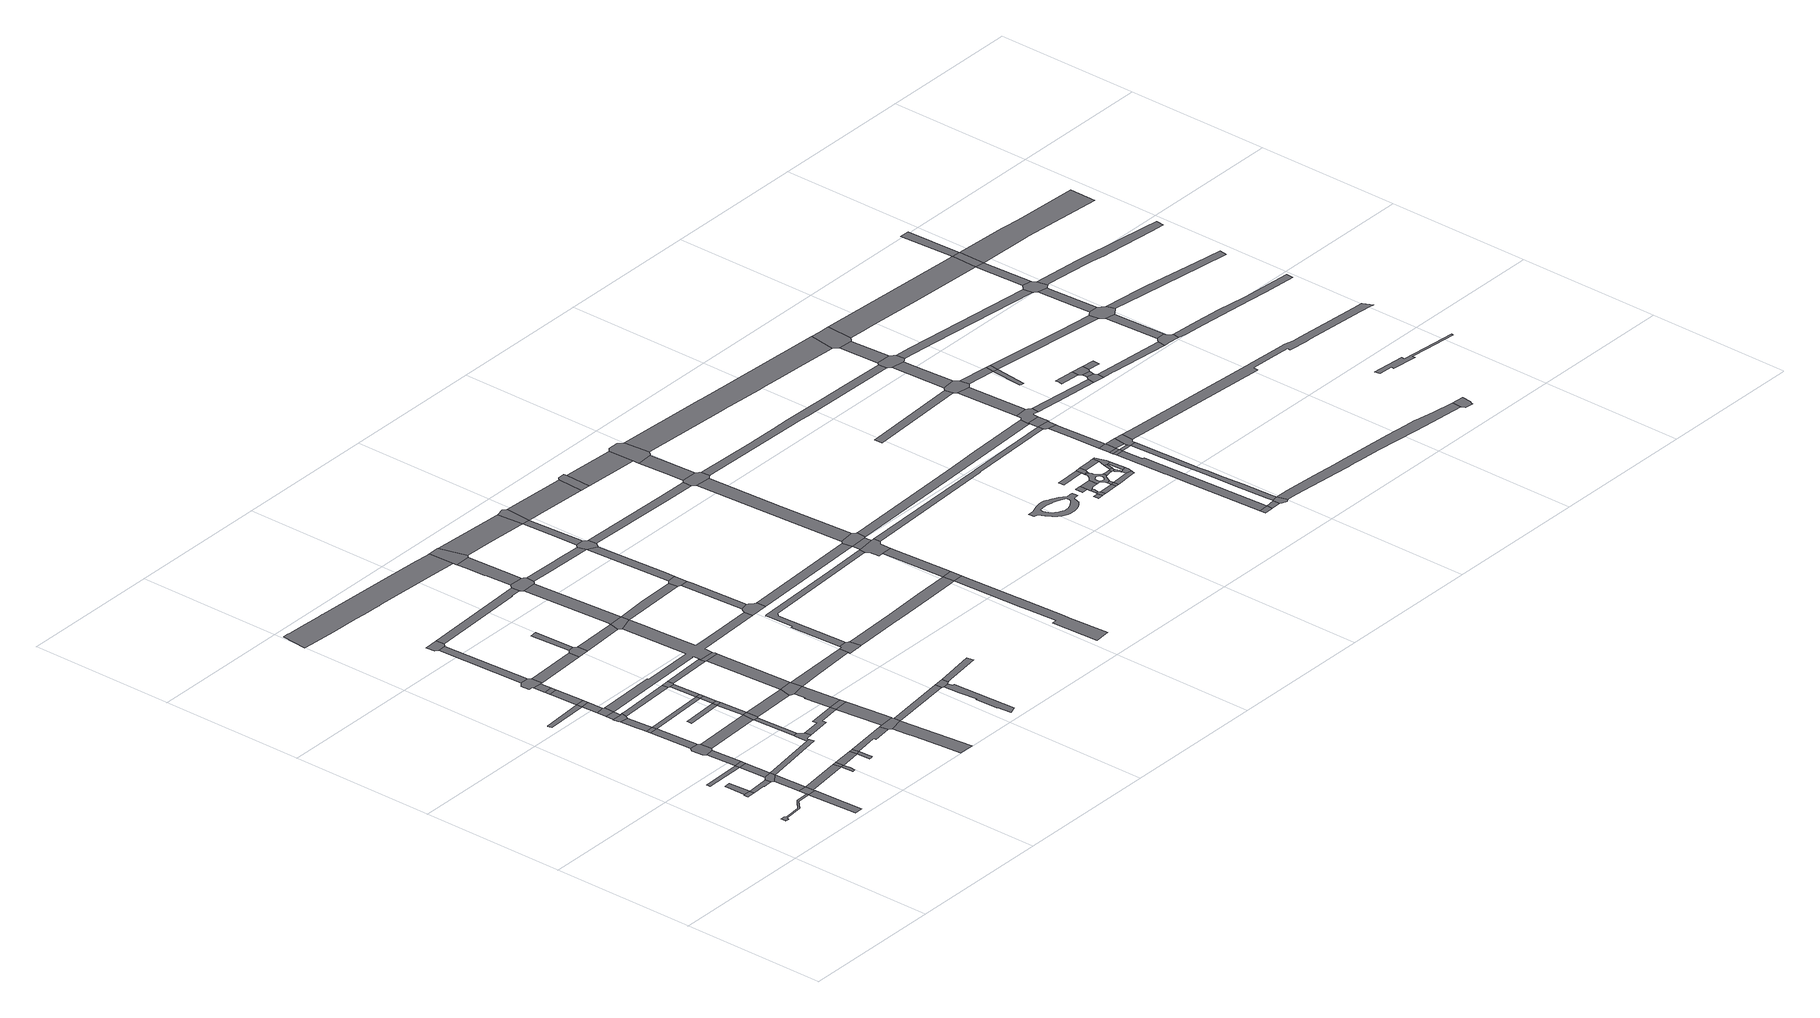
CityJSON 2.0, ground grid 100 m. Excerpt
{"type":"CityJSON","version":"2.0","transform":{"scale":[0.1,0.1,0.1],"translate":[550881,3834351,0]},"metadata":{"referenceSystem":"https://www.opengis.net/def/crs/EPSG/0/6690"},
"CityObjects":{
"road1":{"type":"Road","attributes":{"RoadStructureAttribute.sectionType":"1"},"geometry":[{"type":"MultiSurface","lod":"1","boundaries":[[[0,1,2,3,4,5,6,7,8,9,10,11,12,13,14,15]]]}]},
"road2":{"type":"Road","geometry":[{"type":"MultiSurface","lod":"1","boundaries":[[[16,17,18,19,20]]]}]},
"road3":{"type":"Road","geometry":[{"type":"MultiSurface","lod":"1","boundaries":[[[21,22,23,24,25,26,27,16,20]]]}]},
"road4":{"type":"Road","attributes":{"RoadStructureAttribute.sectionType":"1"},"geometry":[{"type":"MultiSurface","lod":"1","boundaries":[[[28,29,20,19,30,31,32,33,34]]]}]},
"road5":{"type":"Road","attributes":{"RoadStructureAttribute.sectionType":"1"},"geometry":[{"type":"MultiSurface","lod":"1","boundaries":[[[35,36,37,15,38,39]]]}]},
"road6":{"type":"Road","attributes":{"RoadStructureAttribute.sectionType":"1"},"geometry":[{"type":"MultiSurface","lod":"1","boundaries":[[[40,41,42,43,44]]]}]},
"road7":{"type":"Road","geometry":[{"type":"MultiSurface","lod":"1","boundaries":[[[45,46,47,0,15,37,48]]]}]},
"road8":{"type":"Road","attributes":{"RoadStructureAttribute.sectionType":"1"},"geometry":[{"type":"MultiSurface","lod":"1","boundaries":[[[49,50,46,45]]]}]},
"road9":{"type":"Road","geometry":[{"type":"MultiSurface","lod":"1","boundaries":[[[51,52,53,28,34,54,50,49]]]}]},
"road10":{"type":"Road","attributes":{"RoadStructureAttribute.sectionType":"1"},"geometry":[{"type":"MultiSurface","lod":"1","boundaries":[[[55,56,57,44,52,51]]]}]},
"road11":{"type":"Road","geometry":[{"type":"MultiSurface","lod":"1","boundaries":[[[58,40,44,57]]]}]},
"road12":{"type":"Road","attributes":{"RoadStructureAttribute.sectionType":"1"},"geometry":[{"type":"MultiSurface","lod":"1","boundaries":[[[59,60,61,40,58]]]}]},
"road13":{"type":"Road","attributes":{"RoadStructureAttribute.sectionType":"1"},"geometry":[{"type":"MultiSurface","lod":"1","boundaries":[[[62,45,48,63,64]]]}]},
"road14":{"type":"Road","geometry":[{"type":"MultiSurface","lod":"1","boundaries":[[[65,66,67,68,69,60,59,70,71,72,73,74]]]}]},
"road15":{"type":"Road","attributes":{"RoadStructureAttribute.sectionType":"1"},"geometry":[{"type":"MultiSurface","lod":"1","boundaries":[[[75,76,77,78,79,80]]]}]},
"road16":{"type":"Road","attributes":{"RoadStructureAttribute.sectionType":"1"},"geometry":[{"type":"MultiSurface","lod":"1","boundaries":[[[81,82,83,65,74]]]}]},
"road17":{"type":"Road","geometry":[{"type":"MultiSurface","lod":"1","boundaries":[[[84,85,83,82]]]}]},
"road18":{"type":"Road","attributes":{"RoadStructureAttribute.sectionType":"1"},"geometry":[{"type":"MultiSurface","lod":"1","boundaries":[[[86,87,88,85,84,89]]]}]},
"road19":{"type":"Road","attributes":{"RoadStructureAttribute.sectionType":"1"},"geometry":[{"type":"MultiSurface","lod":"1","boundaries":[[[90,91,92,93,51,49]]]}]},
"road20":{"type":"Road","geometry":[{"type":"MultiSurface","lod":"1","boundaries":[[[94,95,96,97,98,99,100,64]]]}]},
"road21":{"type":"Road","geometry":[{"type":"MultiSurface","lod":"1","boundaries":[[[101,102,103,104,105,106,107,86,89,108,109]]]}]},
"road22":{"type":"Road","attributes":{"RoadStructureAttribute.sectionType":"1"},"geometry":[{"type":"MultiSurface","lod":"1","boundaries":[[[110,111,112,113,103,102]]]}]},
"road23":{"type":"Road","geometry":[{"type":"MultiSurface","lod":"1","boundaries":[[[114,62,64,100]]]}]},
"road24":{"type":"Road","geometry":[{"type":"MultiSurface","lod":"1","boundaries":[[[115,116,112,111,117]]]}]},
"road25":{"type":"Road","attributes":{"RoadStructureAttribute.sectionType":"1"},"geometry":[{"type":"MultiSurface","lod":"1","boundaries":[[[118,80,119,116,115]]]}]},
"road26":{"type":"Road","geometry":[{"type":"MultiSurface","lod":"1","boundaries":[[[120,75,80,118]]]}]},
"road27":{"type":"Road","attributes":{"RoadStructureAttribute.sectionType":"1"},"geometry":[{"type":"MultiSurface","lod":"1","boundaries":[[[121,122,123,75,120]]]}]},
"road28":{"type":"Road","attributes":{"RoadStructureAttribute.sectionType":"1"},"geometry":[{"type":"MultiSurface","lod":"1","boundaries":[[[124,114,100,125,126]]]}]},
"road29":{"type":"Road","attributes":{"RoadStructureAttribute.sectionType":"1"},"geometry":[{"type":"MultiSurface","lod":"1","boundaries":[[[127,128,129,72,71,130,131]]]}]},
"road30":{"type":"Road","geometry":[{"type":"MultiSurface","lod":"1","boundaries":[[[132,133,122,121]]]}]},
"road31":{"type":"Road","attributes":{"RoadStructureAttribute.sectionType":"1"},"geometry":[{"type":"MultiSurface","lod":"1","boundaries":[[[134,133,132,135]]]}]},
"road32":{"type":"Road","geometry":[{"type":"MultiSurface","lod":"1","boundaries":[[[136,137,138,139,140,141,134,135,142,143]]]}]},
"road33":{"type":"Road","geometry":[{"type":"MultiSurface","lod":"1","boundaries":[[[144,145,146,147,148,149,150,126]]]}]},
"road34":{"type":"Road","attributes":{"RoadStructureAttribute.sectionType":"1"},"geometry":[{"type":"MultiSurface","lod":"1","boundaries":[[[151,84,82,152]]]}]},
"road35":{"type":"Road","geometry":[{"type":"MultiSurface","lod":"1","boundaries":[[[153,124,126,150,154]]]}]},
"road36":{"type":"Road","geometry":[{"type":"MultiSurface","lod":"1","boundaries":[[[155,156,157,158,159,160,161,93,92,162,163,164,165]]]}]},
"road37":{"type":"Road","attributes":{"RoadStructureAttribute.sectionType":"1"},"geometry":[{"type":"MultiSurface","lod":"1","boundaries":[[[166,167,101,109,168,169]]]}]},
"road38":{"type":"Road","attributes":{"RoadStructureAttribute.sectionType":"1"},"geometry":[{"type":"MultiSurface","lod":"1","boundaries":[[[170,171,172,173,174]]]}]},
"road39":{"type":"Road","attributes":{"RoadStructureAttribute.sectionType":"1"},"geometry":[{"type":"MultiSurface","lod":"1","boundaries":[[[175,176,138,137]]]}]},
"road40":{"type":"Road","attributes":{"RoadStructureAttribute.sectionType":"1"},"geometry":[{"type":"MultiSurface","lod":"1","boundaries":[[[177,178,158,157]]]}]},
"road41":{"type":"Road","geometry":[{"type":"MultiSurface","lod":"1","boundaries":[[[179,127,131,178,177,180]]]}]},
"road42":{"type":"Road","geometry":[{"type":"MultiSurface","lod":"1","boundaries":[[[181,182,183,176,175,184]]]}]},
"road43":{"type":"Road","attributes":{"RoadStructureAttribute.sectionType":"1"},"geometry":[{"type":"MultiSurface","lod":"1","boundaries":[[[185,153,154,186,187,188,189]]]}]},
"road44":{"type":"Road","attributes":{"RoadStructureAttribute.sectionType":"1"},"geometry":[{"type":"MultiSurface","lod":"1","boundaries":[[[190,174,127,179]]]}]},
"road45":{"type":"Road","attributes":{"RoadStructureAttribute.sectionType":"1"},"geometry":[{"type":"MultiSurface","lod":"1","boundaries":[[[191,143,142,192]]]}]},
"road46":{"type":"Road","geometry":[{"type":"MultiSurface","lod":"1","boundaries":[[[193,170,174,190]]]}]},
"road47":{"type":"Road","attributes":{"RoadStructureAttribute.sectionType":"1"},"geometry":[{"type":"MultiSurface","lod":"1","boundaries":[[[194,152,170,193]]]}]},
"road48":{"type":"Road","geometry":[{"type":"MultiSurface","lod":"1","boundaries":[[[195,151,152,194]]]}]},
"road49":{"type":"Road","attributes":{"RoadStructureAttribute.sectionType":"1"},"geometry":[{"type":"MultiSurface","lod":"1","boundaries":[[[196,197,198,165,164,199,200,201]]]}]},
"road50":{"type":"Road","attributes":{"RoadStructureAttribute.sectionType":"1"},"geometry":[{"type":"MultiSurface","lod":"1","boundaries":[[[202,203,204,151,195]]]}]},
"road51":{"type":"Road","geometry":[{"type":"MultiSurface","lod":"1","boundaries":[[[205,166,169,203,202,206]]]}]},
"road52":{"type":"Road","attributes":{"RoadStructureAttribute.sectionType":"1"},"geometry":[{"type":"MultiSurface","lod":"1","boundaries":[[[207,179,180,208]]]}]},
"road53":{"type":"Road","attributes":{"RoadStructureAttribute.sectionType":"1"},"geometry":[{"type":"MultiSurface","lod":"1","boundaries":[[[209,210,211,212,213,214,215]]]}]},
"road54":{"type":"Road","geometry":[{"type":"MultiSurface","lod":"1","boundaries":[[[216,217,185,189,210,209,218]]]}]},
"road55":{"type":"Road","geometry":[{"type":"MultiSurface","lod":"1","boundaries":[[[219,220,191,192,221,222]]]}]},
"road56":{"type":"Road","attributes":{"RoadStructureAttribute.sectionType":"1"},"geometry":[{"type":"MultiSurface","lod":"1","boundaries":[[[223,224,225,201,226,227,217,216]]]}]},
"road57":{"type":"Road","attributes":{"RoadStructureAttribute.sectionType":"1"},"geometry":[{"type":"MultiSurface","lod":"1","boundaries":[[[228,205,206,229]]]}]},
"road58":{"type":"Road","geometry":[{"type":"MultiSurface","lod":"1","boundaries":[[[230,196,201,225]]]}]},
"road59":{"type":"Road","geometry":[{"type":"MultiSurface","lod":"1","boundaries":[[[231,232,220,219]]]}]},
"road60":{"type":"Road","attributes":{"function":"3","RoadStructureAttribute.sectionType":"1"},"geometry":[{"type":"MultiSurface","lod":"1","boundaries":[[[233,234,235,236,237,238,239,240,241,242,243,244,245,246,247,248,249,250,251,252,253,254]]]}]},
"road61":{"type":"Road","attributes":{"RoadStructureAttribute.sectionType":"1"},"geometry":[{"type":"MultiSurface","lod":"1","boundaries":[[[255,256,257,258,259,196,230]]]}]},
"road62":{"type":"Road","geometry":[{"type":"MultiSurface","lod":"1","boundaries":[[[260,207,208,256,255]]]}]},
"road63":{"type":"Road","attributes":{"RoadStructureAttribute.sectionType":"1"},"geometry":[{"type":"MultiSurface","lod":"1","boundaries":[[[261,181,184,262,263,264,265]]]}]},
"road64":{"type":"Road","attributes":{"RoadStructureAttribute.sectionType":"1"},"geometry":[{"type":"MultiSurface","lod":"1","boundaries":[[[266,267,207,260]]]}]},
"road65":{"type":"Road","attributes":{"RoadStructureAttribute.sectionType":"1"},"geometry":[{"type":"MultiSurface","lod":"1","boundaries":[[[268,269,270,271,272,273,274,275,276,277,278,279,280,117,111,281,282,283,284,285,286,287,288,289,290,291,292,293,294]]]}]},
"road66":{"type":"Road","attributes":{"RoadStructureAttribute.sectionType":"1"},"geometry":[{"type":"MultiSurface","lod":"1","boundaries":[[[295,222,221,296]]]}]},
"road67":{"type":"Road","attributes":{"RoadStructureAttribute.sectionType":"1"},"geometry":[{"type":"MultiSurface","lod":"1","boundaries":[[[297,218,209,298]]]}]},
"road68":{"type":"Road","geometry":[{"type":"MultiSurface","lod":"1","boundaries":[[[299,228,229,300,267,266,301,302,288,287]]]}]},
"road69":{"type":"Road","attributes":{"RoadStructureAttribute.sectionType":"1"},"geometry":[{"type":"MultiSurface","lod":"1","boundaries":[[[303,304,305,260,255,306,307,308,309]]]}]},
"road70":{"type":"Road","geometry":[{"type":"MultiSurface","lod":"1","boundaries":[[[310,295,296,311,312,276,275]]]}]},
"road71":{"type":"Road","attributes":{"RoadStructureAttribute.sectionType":"1"},"geometry":[{"type":"MultiSurface","lod":"1","boundaries":[[[313,314,315,316,317,318,319,320,321,322,323]]]}]},
"road72":{"type":"Road","attributes":{"RoadStructureAttribute.sectionType":"1"},"geometry":[{"type":"MultiSurface","lod":"1","boundaries":[[[324,325,326,295,310]]]}]},
"road73":{"type":"Road","geometry":[{"type":"MultiSurface","lod":"1","boundaries":[[[327,297,298,328,316,315,329,330,331]]]}]},
"road74":{"type":"Road","geometry":[{"type":"MultiSurface","lod":"1","boundaries":[[[332,333,261,265,325,324,334,335,336,337,338,339]]]}]},
"road75":{"type":"Road","attributes":{"RoadStructureAttribute.sectionType":"1"},"geometry":[{"type":"MultiSurface","lod":"1","boundaries":[[[340,341,342,343,344,345,346,332,339]]]}]},
"road76":{"type":"Road","geometry":[{"type":"MultiSurface","lod":"1","boundaries":[[[347,348,349,350,351,303,309,352,353,354,355,356,357]]]}]},
"road77":{"type":"Road","attributes":{"RoadStructureAttribute.sectionType":"1"},"geometry":[{"type":"MultiSurface","lod":"1","boundaries":[[[358,359,360,327,331]]]}]},
"road78":{"type":"Road","attributes":{"RoadStructureAttribute.sectionType":"1"},"geometry":[{"type":"MultiSurface","lod":"1","boundaries":[[[361,362,310,275,363]]]}]},
"road79":{"type":"Road","geometry":[{"type":"MultiSurface","lod":"1","boundaries":[[[254,253,343,342,364,365,366]]]}]},
"road80":{"type":"Road","geometry":[{"type":"MultiSurface","lod":"1","boundaries":[[[367,368,369,370,371,372,294,293,373,374]]]}]},
"road81":{"type":"Road","attributes":{"RoadStructureAttribute.sectionType":"1"},"geometry":[{"type":"MultiSurface","lod":"1","boundaries":[[[375,376,377,378,337,336,379,380,381]]]}]},
"road82":{"type":"Road","attributes":{"RoadStructureAttribute.sectionType":"1"},"geometry":[{"type":"MultiSurface","lod":"1","boundaries":[[[382,383,384,370,369]]]}]},
"road83":{"type":"Road","geometry":[{"type":"MultiSurface","lod":"1","boundaries":[[[385,386,387,388,361,363,384,383]]]}]},
"road84":{"type":"Road","attributes":{"function":"3","RoadStructureAttribute.sectionType":"1"},"geometry":[{"type":"MultiSurface","lod":"1","boundaries":[[[389,365,364,390,391,392,393]]]}]},
"road85":{"type":"Road","attributes":{"RoadStructureAttribute.sectionType":"1"},"geometry":[{"type":"MultiSurface","lod":"1","boundaries":[[[380,386,385,394,395]]]}]},
"road86":{"type":"Road","geometry":[{"type":"MultiSurface","lod":"1","boundaries":[[[396,397,398,399,381,380,395,400,401]]]}]},
"road87":{"type":"Road","attributes":{"RoadStructureAttribute.sectionType":"1"},"geometry":[{"type":"MultiSurface","lod":"1","boundaries":[[[402,403,404,357,356,405,406,407,408,409,410,411,412,413,414]]]}]},
"road88":{"type":"Road","attributes":{"RoadStructureAttribute.sectionType":"1"},"geometry":[{"type":"MultiSurface","lod":"1","boundaries":[[[415,416,417,418,419,420,421,350,349,422,423,424]]]}]},
"road89":{"type":"Road","attributes":{"RoadStructureAttribute.sectionType":"1"},"geometry":[{"type":"MultiSurface","lod":"1","boundaries":[[[392,425,426,399,398,427]]]}]},
"road90":{"type":"Road","geometry":[{"type":"MultiSurface","lod":"1","boundaries":[[[428,429,393,392,427,430]]]}]},
"road91":{"type":"Road","attributes":{"RoadStructureAttribute.sectionType":"1"},"geometry":[{"type":"MultiSurface","lod":"1","boundaries":[[[431,374,373,432]]]}]},
"road92":{"type":"Road","attributes":{"RoadStructureAttribute.sectionType":"1"},"geometry":[{"type":"MultiSurface","lod":"1","boundaries":[[[433,434,435,436,437,414,438,439,440,441,442,443,444,445,446]]]}]},
"road93":{"type":"Road","attributes":{"function":"3","RoadStructureAttribute.sectionType":"1"},"geometry":[{"type":"MultiSurface","lod":"1","boundaries":[[[430,427,447,448,449,450]]]}]},
"road94":{"type":"Road","attributes":{"RoadStructureAttribute.sectionType":"1"},"geometry":[{"type":"MultiSurface","lod":"1","boundaries":[[[451,452,401,400,453,454,455]]]}]},
"road95":{"type":"Road","geometry":[{"type":"MultiSurface","lod":"1","boundaries":[[[456,402,414,437]]]}]},
"road96":{"type":"Road","attributes":{"RoadStructureAttribute.sectionType":"1"},"geometry":[{"type":"MultiSurface","lod":"1","boundaries":[[[457,458,459,402,456]]]}]},
"road97":{"type":"Road","geometry":[{"type":"MultiSurface","lod":"1","boundaries":[[[460,461,462,450,449,463,464]]]}]},
"road98":{"type":"Road","geometry":[{"type":"MultiSurface","lod":"1","boundaries":[[[465,466,467,468,415,424,469,470,471,472,458,457,473,474,475,476]]]}]},
"road99":{"type":"Road","attributes":{"RoadStructureAttribute.sectionType":"1"},"geometry":[{"type":"MultiSurface","lod":"1","boundaries":[[[477,478,479,480,467,466]]]}]},
"road100":{"type":"Road","geometry":[{"type":"MultiSurface","lod":"1","boundaries":[[[481,482,483,484,485,486,431,432,479,478,487,488,489]]]}]},
"road101":{"type":"Road","attributes":{"RoadStructureAttribute.sectionType":"1"},"geometry":[{"type":"MultiSurface","lod":"1","boundaries":[[[490,491,484,483,492,493]]]}]},
"road102":{"type":"Road","attributes":{"function":"3","RoadStructureAttribute.sectionType":"1"},"geometry":[{"type":"MultiSurface","lod":"1","boundaries":[[[494,464,463,495,496,497]]]}]},
"road103":{"type":"Road","geometry":[{"type":"MultiSurface","lod":"1","boundaries":[[[498,499,500,455,454,501,502,490,493,503,504,505,506,507,508,509]]]}]},
"road104":{"type":"Road","attributes":{"RoadStructureAttribute.sectionType":"1"},"geometry":[{"type":"MultiSurface","lod":"1","boundaries":[[[510,511,512,498,509]]]}]},
"road105":{"type":"Road","geometry":[{"type":"MultiSurface","lod":"1","boundaries":[[[513,514,497,496,515,511,510,516,517,518]]]}]},
"road106":{"type":"Road","geometry":[{"type":"MultiSurface","lod":"1","boundaries":[[[519,520,521,522,523,524,525,526,527,528,529,530,531,532,533,534,535,536,537,538,539,540,541,542,543,544,545,546,547,548,549,550,551,552,553,554,555],[556,557,558,559,560,561,562,563,564,565,566,567,568,569,570,571,572,573,574,575,576,577,578,579,580,581,582,583,584,585,586,587]]]}]},
"road107":{"type":"Road","attributes":{"RoadStructureAttribute.sectionType":"1"},"geometry":[{"type":"MultiSurface","lod":"1","boundaries":[[[588,589,590,465,476,591,592,593]]]}]},
"road108":{"type":"Road","attributes":{"RoadStructureAttribute.sectionType":"1"},"geometry":[{"type":"MultiSurface","lod":"1","boundaries":[[[594,595,596,597,598,489,488,599,600,601]]]}]},
"road109":{"type":"Road","geometry":[{"type":"MultiSurface","lod":"1","boundaries":[[[602,603,604,605]]]}]},
"road110":{"type":"Road","geometry":[{"type":"MultiSurface","lod":"1","boundaries":[[[606,607,608,609,610,611]]]}]},
"road111":{"type":"Road","geometry":[{"type":"MultiSurface","lod":"1","boundaries":[[[612,602,605,613,614,615]]]}]},
"road112":{"type":"Road","geometry":[{"type":"MultiSurface","lod":"1","boundaries":[[[616,617,618,612,615]]]}]},
"road113":{"type":"Road","geometry":[{"type":"MultiSurface","lod":"1","boundaries":[[[619,606,611,618,617,620,621,622]]]}]},
"road114":{"type":"Road","attributes":{"RoadStructureAttribute.sectionType":"1"},"geometry":[{"type":"MultiSurface","lod":"1","boundaries":[[[623,624,625,626,627,628,629,506,505,630,631,632,633]]]}]},
"road115":{"type":"Road","geometry":[{"type":"MultiSurface","lod":"1","boundaries":[[[634,635,614,613,636]]]}]},
"road116":{"type":"Road","geometry":[{"type":"MultiSurface","lod":"1","boundaries":[[[637,638,639,640]]]}]},
"road117":{"type":"Road","geometry":[{"type":"MultiSurface","lod":"1","boundaries":[[[641,634,636,642,643]]]}]},
"road118":{"type":"Road","geometry":[{"type":"MultiSurface","lod":"1","boundaries":[[[644,645,634,641]]]}]},
"road119":{"type":"Road","geometry":[{"type":"MultiSurface","lod":"1","boundaries":[[[646,647,648,649,619,622,650,651,652,653,654,645,644,655,656,657,658,659,660,661,662,663,664,665,666,667],[668,669,670,671,672,673,674,675,676,677,678,679,680,681,682,683,684,685,686,687,688,689,690,691,692,693,694,695,696,697,698,699,700,701,702,703,704,705,706,707,708,709,710]]]}]},
"road120":{"type":"Road","geometry":[{"type":"MultiSurface","lod":"1","boundaries":[[[711,646,667]]]}]},
"road121":{"type":"Road","attributes":{"function":"3","RoadStructureAttribute.sectionType":"1"},"geometry":[{"type":"MultiSurface","lod":"1","boundaries":[[[712,713,714,518,517,715,716,717,718,719,720,721,722,723]]]}]},
"road122":{"type":"Road","geometry":[{"type":"MultiSurface","lod":"1","boundaries":[[[724,637,640,646,711,725]]]}]},
"road123":{"type":"Road","geometry":[{"type":"MultiSurface","lod":"1","boundaries":[[[726,727,728,729]]]}]},
"road124":{"type":"Road","geometry":[{"type":"MultiSurface","lod":"1","boundaries":[[[730,731,641,643,732,733,734]]]}]},
"road125":{"type":"Road","geometry":[{"type":"MultiSurface","lod":"1","boundaries":[[[735,736,660,659,737,738]]]}]},
"road126":{"type":"Road","geometry":[{"type":"MultiSurface","lod":"1","boundaries":[[[739,740,735,738,741,742]]]}]},
"road127":{"type":"Road","geometry":[{"type":"MultiSurface","lod":"1","boundaries":[[[743,742,741,744,745,746,747]]]}]},
"road128":{"type":"Road","geometry":[{"type":"MultiSurface","lod":"1","boundaries":[[[748,749,724,725,750,751]]]}]},
"road129":{"type":"Road","attributes":{"RoadStructureAttribute.sectionType":"1"},"geometry":[{"type":"MultiSurface","lod":"1","boundaries":[[[752,753,726,729,754,755]]]}]},
"road130":{"type":"Road","geometry":[{"type":"MultiSurface","lod":"1","boundaries":[[[756,757,758,747,746,730,734]]]}]},
"road131":{"type":"Road","geometry":[{"type":"MultiSurface","lod":"1","boundaries":[[[759,760,740,739,761]]]}]},
"road132":{"type":"Road","geometry":[{"type":"MultiSurface","lod":"1","boundaries":[[[762,763,764,765,766,758,757]]]}]},
"road133":{"type":"Road","geometry":[{"type":"MultiSurface","lod":"1","boundaries":[[[767,768,769,748,751,759,761,763,762]]]}]},
"road134":{"type":"Road","geometry":[{"type":"MultiSurface","lod":"1","boundaries":[[[770,752,755,771,772,773,774]]]}]},
"road135":{"type":"Road","attributes":{"RoadStructureAttribute.sectionType":"1"},"geometry":[{"type":"MultiSurface","lod":"1","boundaries":[[[775,776,777,778,779,780,781,782,783,784,785,786,727,726]]]}]},
"road136":{"type":"Road","attributes":{"RoadStructureAttribute.sectionType":"1"},"geometry":[{"type":"MultiSurface","lod":"1","boundaries":[[[787,788,789,790]]]}]},
"road137":{"type":"Road","attributes":{"RoadStructureAttribute.sectionType":"1"},"geometry":[{"type":"MultiSurface","lod":"1","boundaries":[[[791,792,793,794,795,796,797,798,799,800,801,802,803,804,805,770,774]]]}]},
"road138":{"type":"Road","geometry":[{"type":"MultiSurface","lod":"1","boundaries":[[[806,807,808,781,780]]]}]},
"road139":{"type":"Road","attributes":{"RoadStructureAttribute.sectionType":"1"},"geometry":[{"type":"MultiSurface","lod":"1","boundaries":[[[809,810,807,806]]]}]},
"road140":{"type":"Road","geometry":[{"type":"MultiSurface","lod":"1","boundaries":[[[811,812,813,810,809,814]]]}]},
"road141":{"type":"Road","geometry":[{"type":"MultiSurface","lod":"1","boundaries":[[[815,816,817,806,780,818,819,820,799,821]]]}]},
"road142":{"type":"Road","attributes":{"RoadStructureAttribute.sectionType":"1"},"geometry":[{"type":"MultiSurface","lod":"1","boundaries":[[[822,823,824,812,811,825,826,827]]]}]},
"road143":{"type":"Road","attributes":{"RoadStructureAttribute.sectionType":"1"},"geometry":[{"type":"MultiSurface","lod":"1","boundaries":[[[814,809,828,829,830,831]]]}]},
"road144":{"type":"Road","geometry":[{"type":"MultiSurface","lod":"1","boundaries":[[[588,593,832,833,822,827,834,835,836,837,838]]]}]},
"road145":{"type":"Road","attributes":{"RoadStructureAttribute.sectionType":"1"},"geometry":[{"type":"MultiSurface","lod":"1","boundaries":[[[839,840,841,842,588,838]]]}]},
"road146":{"type":"Road","geometry":[{"type":"MultiSurface","lod":"1","boundaries":[[[831,830,821,799,798,843,844,845]]]}]},
"road147":{"type":"Road","geometry":[{"type":"MultiSurface","lod":"1","boundaries":[[[846,847,848,849,850,594,601,840,839,851,852,853,854]]]}]},
"road148":{"type":"Road","attributes":{"RoadStructureAttribute.sectionType":"1"},"geometry":[{"type":"MultiSurface","lod":"1","boundaries":[[[855,848,847,856]]]}]},
"road149":{"type":"Road","geometry":[{"type":"MultiSurface","lod":"1","boundaries":[[[857,858,859,787,790,855,856,860,861,862]]]}]},
"road150":{"type":"Road","attributes":{"RoadStructureAttribute.sectionType":"1"},"geometry":[{"type":"MultiSurface","lod":"1","boundaries":[[[863,859,858,864,865]]]}]},
"road151":{"type":"Road","geometry":[{"type":"MultiSurface","lod":"1","boundaries":[[[866,867,633,632,868,863,865,869,870,871,872,873,874,875]]]}]},
"road152":{"type":"Road","attributes":{"RoadStructureAttribute.sectionType":"1"},"geometry":[{"type":"MultiSurface","lod":"1","boundaries":[[[876,854,853,877,878,879]]]}]},
"road153":{"type":"Road","attributes":{"RoadStructureAttribute.sectionType":"1"},"geometry":[{"type":"MultiSurface","lod":"1","boundaries":[[[880,866,875,881]]]}]},
"road154":{"type":"Road","attributes":{"RoadStructureAttribute.sectionType":"1"},"geometry":[{"type":"MultiSurface","lod":"1","boundaries":[[[862,861,882,883,884,885]]]}]},
"road155":{"type":"Road","geometry":[{"type":"MultiSurface","lod":"1","boundaries":[[[884,886,887,888,889]]]}]},
"road156":{"type":"Road","geometry":[{"type":"MultiSurface","lod":"1","boundaries":[[[723,722,890,891,880,881,892,893,894,895,896]]]}]},
"road157":{"type":"Road","attributes":{"RoadStructureAttribute.sectionType":"1"},"geometry":[{"type":"MultiSurface","lod":"1","boundaries":[[[897,898,899,900,901,902,903,904,905,906,774,773,907,908,909,910,911,912,913,914,915,916]]]}]},
"road158":{"type":"Road","geometry":[{"type":"MultiSurface","lod":"1","boundaries":[[[885,884,889,917]]]}]},
"road159":{"type":"Road","attributes":{"RoadStructureAttribute.sectionType":"1"},"geometry":[{"type":"MultiSurface","lod":"1","boundaries":[[[918,919,920,921,922]]]}]},
"road160":{"type":"Road","geometry":[{"type":"MultiSurface","lod":"1","boundaries":[[[923,879,878,924,925,926]]]}]},
"road161":{"type":"Road","attributes":{"RoadStructureAttribute.sectionType":"1"},"geometry":[{"type":"MultiSurface","lod":"1","boundaries":[[[927,923,926,928]]]}]},
"road162":{"type":"Road","geometry":[{"type":"MultiSurface","lod":"1","boundaries":[[[922,921,927,928,929,930]]]}]},
"road163":{"type":"Road","geometry":[{"type":"MultiSurface","lod":"1","boundaries":[[[931,932,933,930,929]]]}]},
"road164":{"type":"Road","attributes":{"RoadStructureAttribute.sectionType":"1"},"geometry":[{"type":"MultiSurface","lod":"1","boundaries":[[[934,917,889,935,936,937,938]]]}]},
"road165":{"type":"Road","attributes":{"RoadStructureAttribute.sectionType":"1"},"geometry":[{"type":"MultiSurface","lod":"1","boundaries":[[[939,940,872,871,941,942,943]]]}]},
"road166":{"type":"Road","attributes":{"RoadStructureAttribute.sectionType":"1"},"geometry":[{"type":"MultiSurface","lod":"1","boundaries":[[[925,924,944,945,946,947]]]}]},
"road167":{"type":"Road","attributes":{"function":"3","RoadStructureAttribute.sectionType":"1"},"geometry":[{"type":"MultiSurface","lod":"1","boundaries":[[[948,895,894,949,950,951,952,953,954]]]}]},
"road168":{"type":"Road","attributes":{"RoadStructureAttribute.sectionType":"1"},"geometry":[{"type":"MultiSurface","lod":"1","boundaries":[[[955,956,957,958,959,960,961,962,963,845,844,964,965,966,967,968,969,970,971,972,973,974,975,976,977,978,979]]]}]},
"road169":{"type":"Road","geometry":[{"type":"MultiSurface","lod":"1","boundaries":[[[980,981,982,983,984,947,946,985,986,987,988]]]}]},
"road170":{"type":"Road","geometry":[{"type":"MultiSurface","lod":"1","boundaries":[[[916,915,989,990,991,992,993]]]}]},
"road171":{"type":"Road","attributes":{"RoadStructureAttribute.sectionType":"1"},"geometry":[{"type":"MultiSurface","lod":"1","boundaries":[[[994,983,982,995]]]}]},
"road172":{"type":"Road","geometry":[{"type":"MultiSurface","lod":"1","boundaries":[[[996,938,937,997,998,994,995,999,1000,1001]]]}]},
"road173":{"type":"Road","attributes":{"RoadStructureAttribute.sectionType":"1"},"geometry":[{"type":"MultiSurface","lod":"1","boundaries":[[[1002,1003,996,1001,1004,1005]]]}]},
"road174":{"type":"Road","geometry":[{"type":"MultiSurface","lod":"1","boundaries":[[[1006,1007,943,942,1008,1009,1002,1005,1010,1011,1012]]]}]},
"road175":{"type":"Road","attributes":{"RoadStructureAttribute.sectionType":"1"},"geometry":[{"type":"MultiSurface","lod":"1","boundaries":[[[953,1006,1012,1013]]]}]},
"road176":{"type":"Road","geometry":[{"type":"MultiSurface","lod":"1","boundaries":[[[954,953,1013,1014]]]}]},
"road177":{"type":"Road","attributes":{"RoadStructureAttribute.sectionType":"1"},"geometry":[{"type":"MultiSurface","lod":"1","boundaries":[[[1015,1016,1017,1018,1019,1020,1021,1022,1023,1024,1025,1026]]]}]},
"road178":{"type":"Road","attributes":{"RoadStructureAttribute.sectionType":"1"},"geometry":[{"type":"MultiSurface","lod":"1","boundaries":[[[1027,954,1014,1028,1029]]]}]},
"road179":{"type":"Road","attributes":{"RoadStructureAttribute.sectionType":"1"},"geometry":[{"type":"MultiSurface","lod":"1","boundaries":[[[1030,1031,1032,1033,988,987,1034,1035,1036,1037,1038,1039,1040]]]}]},
"road180":{"type":"Road","attributes":{"RoadStructureAttribute.sectionType":"1"},"geometry":[{"type":"MultiSurface","lod":"1","boundaries":[[[1041,1042,1043,1000,999,1044,1045,1046,1047,1048]]]}]},
"road181":{"type":"Road","attributes":{"RoadStructureAttribute.sectionType":"1"},"geometry":[{"type":"MultiSurface","lod":"1","boundaries":[[[1049,1050,1051,1011,1010,1052,1053,1054,1055,1056,1057,1058,1059]]]}]},
"road182":{"type":"Road","attributes":{"function":"3","RoadStructureAttribute.sectionType":"1"},"geometry":[{"type":"MultiSurface","lod":"1","boundaries":[[[1060,1061,1062,1014,1013,1063,1064,1065,1066]]]}]}
},
"vertices":[
[611,415,0],[515,409,0],[505,399,0],[451,351,0],[341,340,0],[326,350,0],[293,348,0],[295,329,0],[295,327,0],[295,314,0],[321,312,0],[327,328,0],[327,330,0],[458,341,0],[515,394,0],[612,397,0],
[372,693,0],[363,688,0],[364,658,0],[421,660,0],[420,692,0],
[420,696,0],[420,699,0],[411,843,0],[390,842,0],[368,840,0],[372,697,0],[372,696,0],
[576,702,0],[566,702,0],[520,665,0],[520,659,0],[557,661,0],[569,662,0],[582,662,0],
[681,176,0],[672,379,0],[672,399,0],[626,51,0],[686,53,0],
[588,942,0],[313,937,0],[313,924,0],[313,909,0],[590,910,0],
[669,470,0],[608,467,0],[610,426,0],[671,414,0],
[658,695,0],[601,649,0],
[657,733,0],[598,722,0],[588,713,0],[591,656,0],
[657,734,0],[656,743,0],[649,912,0],
[648,945,0],
[638,1162,0],[579,1152,0],[588,946,0],
[971,505,0],[970,448,0],[977,449,0],
[572,1271,0],[571,1270,0],[554,1251,0],[561,1171,0],[578,1153,0],[645,1169,0],[651,1175,0],[648,1256,0],[640,1262,0],[632,1268,0],
[528,2109,0],[230,2088,0],[229,2088,0],[231,2072,0],[234,2056,0],[530,2071,0],
[615,1566,0],[615,1570,0],[557,1567,0],
[614,1600,0],[555,1597,0],
[542,1783,0],[551,1668,0],[553,1635,0],[600,1780,0],
[660,696,0],[1102,762,0],[1098,795,0],[1076,792,0],
[980,404,0],[980,365,0],[981,361,0],[992,365,0],[1003,369,0],[1005,404,0],[1002,451,0],
[619,1840,0],[605,1834,0],[536,1833,0],[531,1834,0],[537,1799,0],[540,1799,0],[541,1797,0],[609,1800,0],[611,1800,0],
[605,1837,0],[604,1891,0],[534,1889,0],[536,1836,0],
[996,508,0],
[593,1964,0],[535,1955,0],[602,1958,0],
[589,2074,0],[530,2070,0],
[587,2111,0],
[580,2309,0],[520,2306,0],[520,2305,0],
[1146,525,0],[1146,472,0],[1152,473,0],
[1064,1273,0],[1062,1273,0],[1059,1273,0],[1049,1192,0],[1060,1192,0],
[578,2346,0],[518,2344,0],
[515,2430,0],[575,2424,0],
[581,2510,0],[570,2522,0],[510,2521,0],[479,2495,0],[482,2436,0],[514,2438,0],[590,2425,0],[585,2504,0],
[1155,406,0],[1153,378,0],[1168,378,0],[1171,379,0],[1188,386,0],[1185,406,0],[1180,479,0],
[1046,1619,0],[1048,1589,0],
[1174,528,0],[1179,483,0],
[1113,885,0],[1108,891,0],[1105,895,0],[1073,894,0],[1073,880,0],[1074,843,0],[1076,809,0],[1096,810,0],[1105,811,0],[1145,817,0],[1138,863,0],
[1019,1860,0],[646,1841,0],[648,1801,0],[1021,1816,0],
[1052,1497,0],[797,1482,0],[797,1465,0],[798,1449,0],[1052,1464,0],
[543,3136,0],[485,3130,0],
[1095,1188,0],[1062,1186,0],
[1099,1274,0],[1103,1193,0],
[560,3215,0],[462,3210,0],[465,3150,0],[563,3156,0],
[1475,563,0],[1348,506,0],[1350,506,0],[1351,490,0],[1482,505,0],
[1089,1466,0],
[952,2519,0],[956,2445,0],
[1087,1499,0],
[1083,1591,0],
[1081,1621,0],
[1458,931,0],[1270,911,0],[1273,877,0],[1311,842,0],[1310,872,0],[1463,888,0],
[1071,1812,0],[1035,1809,0],[1036,1809,0],
[1074,1863,0],[1076,1822,0],
[1428,1287,0],[1410,1206,0],
[1606,514,0],[1503,489,0],[1513,389,0],[1519,334,0],[1541,113,0],[1551,7,0],[1655,4,0],
[1600,575,0],[1496,566,0],[1602,556,0],
[1019,2540,0],[974,2537,0],[1043,2450,0],[1039,2523,0],
[1600,580,0],[1585,731,0],[1568,898,0],[1464,883,0],[1494,582,0],
[1384,1879,0],[1389,1835,0],
[1564,941,0],
[1006,2819,0],[961,2817,0],
[1276,3876,0],[1187,3882,0],[886,3898,0],[363,3925,0],[360,3925,0],[320,3927,0],[181,3934,0],[83,3939,0],[53,3940,0],[21,3942,0],[0,3764,0],[55,3760,0],[252,3750,0],[447,3740,0],[522,3737,0],[575,3734,0],[651,3730,0],[652,3730,0],[677,3729,0],[1122,3707,0],[1305,3698,0],[1296,3875,0],
[1537,1212,0],[1442,1189,0],[1448,1112,0],[1441,1111,0],[1456,949,0],
[1527,1293,0],
[1310,3252,0],[1233,3188,0],[1232,3192,0],[1310,3195,0],[1311,3194,0],
[1504,1835,0],[1400,1830,0],
[1621,1998,0],[1621,1999,0],[1499,1994,0],[1496,1994,0],[1482,2244,0],[1476,2355,0],[1471,2473,0],[1471,2484,0],[1367,2450,0],[1390,1976,0],[1385,1976,0],[1019,1964,0],[1018,1974,0],[909,1903,0],[1381,1922,0],[1382,1927,0],[1387,1927,0],[1392,1927,0],[1392,1907,0],[1392,1869,0],[1499,1870,0],[1499,1909,0],[1499,1936,0],[1503,1936,0],[1506,1929,0],[1973,1950,0],[1970,2014,0],
[1363,2536,0],[1345,2467,0],
[2050,612,0],[2055,567,0],
[1387,1876,0],[1391,1835,0],[1503,1852,0],[1500,1852,0],
[2008,1311,0],[1575,1294,0],[1537,1293,0],[1546,1212,0],[1553,1213,0],[1704,1226,0],[2010,1246,0],
[1467,2542,0],[1352,2461,0],[1359,2456,0],
[2128,530,0],[2115,529,0],[2111,561,0],[2067,556,0],[2073,443,0],[2087,322,0],[2077,321,0],[2083,165,0],[2087,165,0],[2098,69,0],[2147,85,0],
[1431,3179,0],[1331,3174,0],[1363,2557,0],
[2125,622,0],[2056,563,0],[2110,571,0],[2127,573,0],[2126,580,0],
[1331,3280,0],[1318,3263,0],[1440,3188,0],[1440,3189,0],[1448,3197,0],[1453,3256,0],[1439,3268,0],[1431,3276,0],
[1428,3333,0],[1411,3669,0],[1411,3672,0],[1306,3667,0],[1309,3607,0],[1316,3464,0],[1321,3464,0],
[2103,1318,0],[2098,1322,0],[2087,1331,0],[2028,1328,0],[2029,1312,0],[2010,1238,0],[2010,1232,0],[2085,1235,0],[2087,1235,0],[2118,1237,0],[2107,1315,0],
[2415,618,0],[2412,642,0],[2409,667,0],
[1941,2568,0],[1674,2558,0],[1949,2504,0],
[1429,3690,0],[1377,3873,0],[1377,3876,0],
[2090,2029,0],[2061,2051,0],[2051,2059,0],[1991,2046,0],[1982,2032,0],[1976,2023,0],[2101,1956,0],[2098,2022,0],
[1744,3251,0],[1743,3251,0],[1693,3252,0],[1583,3254,0],[1590,3194,0],[1930,3187,0],[1913,3247,0],
[2029,2464,0],[2028,2496,0],[1967,2493,0],
[2023,2588,0],[1963,2585,0],[1953,2578,0],[1952,2576,0],
[1891,3846,0],[1623,3680,0],[1894,3666,0],[1911,3665,0],[1899,3845,0],
[2020,2661,0],[1993,3151,0],
[2001,3255,0],[2001,3256,0],[1989,3267,0],[1930,3266,0],[2016,3185,0],[2012,3245,0],
[3032,1358,0],[2779,1346,0],[2501,1333,0],[2126,1237,0],[2163,1239,0],[2246,1242,0],[2490,1253,0],[2491,1253,0],[2505,1254,0],[2528,1254,0],[2783,1266,0],[2998,1276,0],[3036,1278,0],
[2953,1934,0],[2648,1920,0],[2028,1891,0],[2020,1890,0],[2021,1874,0],[2029,1688,0],[2013,1687,0],[2069,1831,0],[2087,1851,0],[2949,1892,0],
[1911,3662,0],[1921,3462,0],[1969,3662,0],
[1960,3858,0],[1958,3860,0],[1978,3840,0],
[2946,2062,0],[2954,1994,0],
[3147,485,0],[3145,528,0],[3129,860,0],[3129,870,0],[3109,1282,0],[3037,1266,0],[3060,779,0],[3063,727,0],[3072,526,0],[3069,526,0],[3037,524,0],[3037,523,0],[3054,196,0],[3161,202,0],
[1980,3661,0],[2109,3654,0],[2425,3638,0],[2435,3816,0],
[2673,3233,0],[2649,3233,0],[2666,3173,0],[2882,3169,0],[2881,3229,0],
[3106,1361,0],
[3084,1807,0],[3009,1804,0],[3009,1803,0],
[2502,3836,0],[2451,3833,0],[2446,3827,0],[2494,3634,0],[2504,3813,0],
[3102,1950,0],[3080,1949,0],[2961,1935,0],[2960,1935,0],[2956,1886,0],[2960,1880,0],[2969,1871,0],[2974,1802,0],[3081,1883,0],[3083,1885,0],[3092,1893,0],[3104,1904,0],
[3079,1960,0],[3078,1999,0],[2959,1994,0],[2961,1938,0],
[3089,2072,0],[3074,2085,0],[3068,2090,0],[2959,2077,0],[2954,2071,0],[2950,2067,0],[3077,2002,0],[3086,2002,0],[3092,2069,0],
[2906,3149,0],[2930,2640,0],[3040,2612,0],[3014,3140,0],
[2511,3812,0],[2658,3626,0],[2882,3614,0],[2874,3794,0],
[2900,3245,0],[2895,3241,0],[2893,3239,0],[2894,3159,0],[2899,3155,0],[3020,3145,0],[3027,3150,0],[3040,3160,0],[3037,3220,0],[3029,3228,0],[3015,3240,0],[3010,3245,0],
[2994,3576,0],[2884,3570,0],[2893,3374,0],
[2976,3815,0],[2899,3814,0],[2882,3596,0],[3001,3583,0],[3022,3606,0],[3003,3786,0],
[4112,1429,0],[4107,1432,0],[4090,1439,0],[4077,1444,0],[4054,1447,0],[4032,1446,0],[4002,1440,0],[3994,1438,0],[3944,1420,0],[3902,1420,0],[3905,1378,0],[3932,1375,0],[3943,1354,0],[3944,1351,0],[3949,1341,0],[3953,1333,0],[3973,1296,0],[3991,1271,0],[4013,1254,0],[4049,1239,0],[4069,1235,0],[4074,1234,0],[4106,1235,0],[4129,1237,0],[4155,1247,0],[4176,1260,0],[4183,1266,0],[4198,1278,0],[4205,1296,0],[4212,1324,0],[4213,1328,0],[4253,1331,0],[4251,1349,0],[4250,1371,0],[4232,1372,0],[4207,1373,0],[4162,1405,0],[4068,1287,0],[4038,1301,0],[4018,1316,0],[4000,1336,0],[3996,1343,0],[3993,1349,0],[3992,1351,0],[3987,1358,0],[3980,1373,0],[3982,1383,0],[3987,1396,0],[4032,1401,0],[4034,1401,0],[4054,1399,0],[4085,1394,0],[4086,1394,0],[4098,1391,0],[4117,1387,0],[4150,1375,0],[4175,1363,0],[4176,1362,0],[4182,1355,0],[4184,1348,0],[4185,1345,0],[4180,1330,0],[4179,1329,0],[4158,1310,0],[4140,1300,0],[4123,1290,0],[4101,1285,0],[4086,1282,0],[4074,1285,0],
[4703,2008,0],[4090,1986,0],[4086,1986,0],[4087,1946,0],[4091,1946,0],[4706,1972,0],
[4700,2140,0],[4252,2121,0],[4201,2118,0],[4148,2116,0],[3978,2108,0],[3742,2030,0],[4696,2071,0],[4696,2080,0],
[4343,1252,0],[4306,1252,0],[4306,1214,0],[4345,1216,0],
[4341,1385,0],[4303,1384,0],[4297,1383,0],[4299,1350,0],[4300,1331,0],[4343,1332,0],
[4343,1264,0],[4373,1218,0],[4371,1255,0],[4363,1265,0],
[4365,1299,0],[4365,1312,0],[4343,1302,0],
[4427,1388,0],[4373,1320,0],[4388,1325,0],[4430,1327,0],
[4354,3193,0],[4125,3198,0],[4023,3200,0],[3820,3205,0],[3691,3207,0],[3497,3210,0],[3483,3210,0],[3881,3143,0],[3937,3141,0],[4651,3126,0],[4650,3187,0],
[4478,1258,0],[4455,1257,0],[4480,1224,0],
[4464,1518,0],[4291,1509,0],[4294,1469,0],[4466,1476,0],
[4503,1261,0],[4491,1225,0],[4505,1226,0],
[4500,1293,0],[4476,1286,0],
[4466,1453,0],[4467,1433,0],[4459,1416,0],[4453,1410,0],[4443,1328,0],[4454,1325,0],[4460,1323,0],[4470,1306,0],[4473,1294,0],[4502,1296,0],[4520,1331,0],[4522,1336,0],[4530,1341,0],[4541,1343,0],[4537,1369,0],[4522,1379,0],[4516,1385,0],[4512,1389,0],[4502,1403,0],[4498,1418,0],[4497,1426,0],[4494,1446,0],[4487,1378,0],[4492,1378,0],[4495,1378,0],[4497,1376,0],[4502,1373,0],[4503,1373,0],[4505,1371,0],[4507,1366,0],[4507,1361,0],[4510,1359,0],[4510,1354,0],[4510,1351,0],[4507,1346,0],[4505,1341,0],[4502,1338,0],[4500,1336,0],[4498,1333,0],[4493,1331,0],[4490,1331,0],[4488,1328,0],[4485,1328,0],[4483,1328,0],[4480,1331,0],[4478,1331,0],[4475,1331,0],[4473,1333,0],[4468,1336,0],[4466,1337,0],[4465,1338,0],[4462,1341,0],[4460,1346,0],[4460,1348,0],[4460,1354,0],[4460,1356,0],[4460,1358,0],[4460,1363,0],[4462,1368,0],[4465,1371,0],[4470,1373,0],[4472,1376,0],[4477,1378,0],[4480,1378,0],[4482,1381,0],
[4496,1461,0],
[3854,3741,0],[3683,3750,0],[3665,3751,0],[3675,3570,0],[3681,3570,0],[3856,3561,0],[3980,3554,0],[4038,3551,0],[4187,3543,0],[4372,3533,0],[4621,3519,0],[4647,3699,0],
[4501,1520,0],[4504,1476,0],
[4874,391,0],[4806,387,0],[4808,346,0],[4870,349,0],
[4636,1270,0],[4599,1267,0],[4633,1233,0],[4663,1235,0],[4669,1262,0],
[4589,1371,0],[4562,1370,0],[4563,1346,0],[4590,1349,0],
[4622,1373,0],[4602,1372,0],[4600,1347,0],[4617,1357,0],
[4620,1351,0],[4605,1338,0],[4610,1330,0],[4622,1301,0],[4638,1307,0],
[4631,1527,0],[4582,1524,0],[4572,1478,0],[4634,1480,0],
[4941,397,0],[4911,394,0],[4913,350,0],[4945,350,0],
[4678,1300,0],[4677,1317,0],[4650,1310,0],
[4618,1428,0],[4607,1387,0],[4637,1422,0],
[4670,1428,0],[4644,1422,0],[4644,1419,0],[4646,1385,0],[4648,1347,0],
[4669,1455,0],[4658,1486,0],[4643,1527,0],
[4945,402,0],[4957,343,0],[4991,331,0],[5010,342,0],[4989,411,0],
[4873,400,0],[4847,950,0],[4831,1299,0],[4823,1298,0],[4822,1298,0],[4814,1449,0],[4755,1447,0],[4772,1087,0],[4772,1086,0],[4779,955,0],[4779,954,0],[4804,443,0],
[4675,2700,0],[3975,2663,0],[3977,2605,0],[4683,2642,0],
[4989,412,0],[4986,444,0],[4973,659,0],[4964,802,0],[4958,913,0],[4953,986,0],[4952,1020,0],[4932,1452,0],[4891,1450,0],[4911,1064,0],[4917,953,0],[4923,840,0],[4930,692,0],[4943,443,0],[4945,410,0],
[4813,1473,0],[4753,1470,0],[4754,1459,0],
[4811,1498,0],[4752,1496,0],
[4807,1578,0],[4748,1576,0],[4750,1536,0],[4812,1578,0],
[4844,1472,0],[4823,1472,0],[4821,1472,0],[4819,1449,0],[4824,1449,0],[4872,1450,0],[4884,1472,0],
[4730,1948,0],[4731,1941,0],[4740,1750,0],[4807,1579,0],[4791,1925,0],[4791,1941,0],
[4814,1498,0],[4822,1497,0],[4881,1494,0],[4890,1574,0],
[4708,1972,0],[4720,1959,0],[4790,1974,0],[4791,1978,0],[4793,2003,0],[4794,2003,0],[4797,2003,0],
[4795,2081,0],[4702,2080,0],[4703,2066,0],[4703,2010,0],
[4931,1473,0],[4949,1489,0],[4954,1570,0],
[4825,2182,0],[4813,2191,0],[4720,2187,0],[4721,2150,0],[4707,2141,0],[4796,2123,0],[4799,2123,0],[4838,2119,0],[4843,2168,0],
[4701,2623,0],[4793,2611,0],
[4809,2705,0],[4788,2727,0],[4696,2722,0],[4810,2625,0],[4825,2637,0],[4814,2701,0],
[4677,3104,0],[4777,2942,0],[4771,3093,0],
[4666,3206,0],[4653,3190,0],[4654,3126,0],[4783,3101,0],[4789,3105,0],[4805,3116,0],[4800,3177,0],[4789,3185,0],[4775,3196,0],[4766,3203,0],
[5069,2147,0],[5070,2098,0],[5307,2076,0],[5312,2125,0],
[4653,3490,0],[4754,3482,0],
[4912,2627,0],[5022,2616,0],[5024,2615,0],[5031,2676,0],
[5002,2396,0],[5018,2393,0],[5034,2392,0],[5059,2612,0],
[4639,3503,0],[4646,3497,0],[4755,3483,0],[4761,3490,0],[4781,3510,0],[4791,3691,0],[4712,3695,0],
[6328,304,0],[6193,331,0],[6182,333,0],[6102,339,0],[5952,351,0],[5546,378,0],[5495,382,0],[5430,386,0],[5318,394,0],[5087,410,0],[5083,340,0],[5425,311,0],[5523,303,0],[5579,299,0],[5623,295,0],[5785,282,0],[6095,253,0],[6171,246,0],[6471,218,0],[6478,288,0],
[5064,2672,0],
[5177,2263,0],[5175,2239,0],[5173,2214,0],[5312,2202,0],[5317,2250,0],
[5327,2144,0],[5388,2069,0],[5392,2118,0],[5381,2139,0],
[5331,2181,0],[5385,2174,0],
[5401,2193,0],[5405,2242,0],
[5488,2186,0],[5490,2209,0],[5492,2234,0],
[5637,2607,0],[5061,2611,0],[5065,2611,0],[5888,2517,0],[5877,2580,0],
[5059,3151,0],[4914,3166,0],[5060,3090,0],[5866,3008,0],[5856,3070,0],
[5478,2061,0],[5481,2060,0],[5899,2022,0],[5903,2072,0],
[5054,3677,0],[4921,3504,0],[4934,3503,0],[5056,3496,0],[5315,3482,0],[5877,3452,0],[5880,3632,0],
[6940,1426,0],[6484,1461,0],[6423,1465,0],[6366,1480,0],[6193,1488,0],[6046,1496,0],[6033,1497,0],[6023,1497,0],[5075,1562,0],[5076,1480,0],[6018,1416,0],[6027,1416,0],[6032,1415,0],[6036,1451,0],[6044,1451,0],[6189,1444,0],[6334,1436,0],[6331,1414,0],[6469,1400,0],[6511,1398,0],[6932,1368,0],[7024,1361,0],[7034,1359,0],[7039,1356,0],[7009,1421,0],
[6023,2062,0],[6000,2087,0],[5999,2105,0],[5929,2102,0],[5922,2094,0],[5934,2019,0],[5934,2021,0],[6021,2012,0],[6025,2060,0],
[6488,196,0],[6544,188,0],[6546,202,0],[6558,219,0],[6564,279,0],
[5913,2486,0],[5983,2473,0],
[5907,2604,0],[5892,2512,0],[5898,2504,0],[6035,2511,0],[6020,2568,0],[5978,2604,0],
[5891,2983,0],[5903,2710,0],[5961,2957,0],[5961,2972,0],
[5891,3103,0],[5870,3084,0],[5872,3003,0],[5879,2995,0],[5988,2993,0],[5973,3063,0],[5956,3093,0],
[5941,3444,0],
[5941,3628,0],
[6857,811,0],[6682,828,0],[6684,848,0],[6457,868,0],[6464,833,0],[6562,824,0],[6560,807,0],[6735,786,0],[6735,808,0],[6855,796,0],[7075,774,0],[7077,789,0],
[5862,4017,0],[5941,3643,0],[5927,4011,0],
[6624,2001,0],[6618,2002,0],[6410,2032,0],[6237,2045,0],[6040,2011,0],[6083,2004,0],[6233,1991,0],[6612,1956,0],[6750,1943,0],[6977,1925,0],[6981,1973,0],
[6747,2477,0],[6358,2534,0],[6276,2542,0],[6253,2486,0],[6271,2483,0],[6732,2422,0],[6929,2396,0],[6936,2450,0],
[6872,2964,0],[6380,3027,0],[6315,3033,0],[6008,2996,0],[6309,2965,0],[6366,2959,0],[6456,2945,0],[6509,2938,0],[6857,2906,0],[6949,2897,0],[6958,2952,0],
[6487,3593,0],[6360,3606,0],[6312,3611,0],[6334,3434,0],[6346,3433,0],[6907,3389,0],[6912,3574,0]
]}
